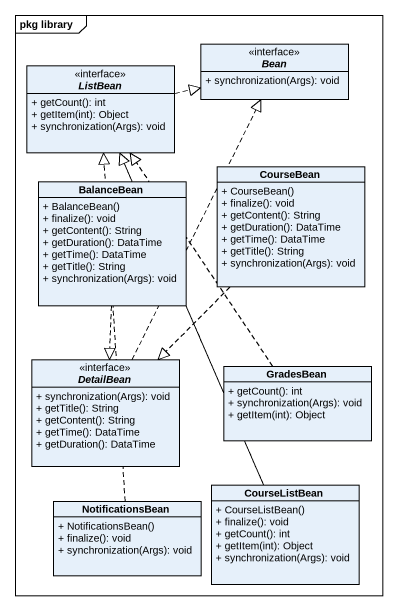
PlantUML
@startuml
mainframe pkg library
hide circle
hide empty members
skinparam classAttributeIconSize 0
interface Bean <<interface>> {
  + synchronization(Args): void
}
abstract class ListBean <<interface>> {
  + getCount(): int
  + getItem(int): Object
  + synchronization(Args): void
}
class BalanceBean {
  + BalanceBean()
  + finalize(): void
  + getContent(): String
  + getDuration(): DataTime
  + getTime(): DataTime
  + getTitle(): String
  + synchronization(Args): void
}
class CourseBean {
  + CourseBean()
  + finalize(): void
  + getContent(): String
  + getDuration(): DataTime
  + getTime(): DataTime
  + getTitle(): String
  + synchronization(Args): void
}
abstract class DetailBean <<interface>> {
  + synchronization(Args): void
  + getTitle(): String
  + getContent(): String
  + getTime(): DataTime
  + getDuration(): DataTime
}
class GradesBean {
  + getCount(): int
  + synchronization(Args): void
  + getItem(int): Object
}
class NotificationsBean {
  + NotificationsBean()
  + finalize(): void
  + synchronization(Args): void
}
class CourseListBean {
  + CourseListBean()
  + finalize(): void
  + getCount(): int
  + getItem(int): Object
  + synchronization(Args): void
}
ListBean .right.|> Bean
BalanceBean ..|> DetailBean
CourseBean ..|> DetailBean
DetailBean .up.|> Bean
GradesBean .up.|> ListBean
NotificationsBean .up.|> ListBean
CourseListBean .up.|> ListBean
CourseListBean -up-|> ListBean
@enduml
